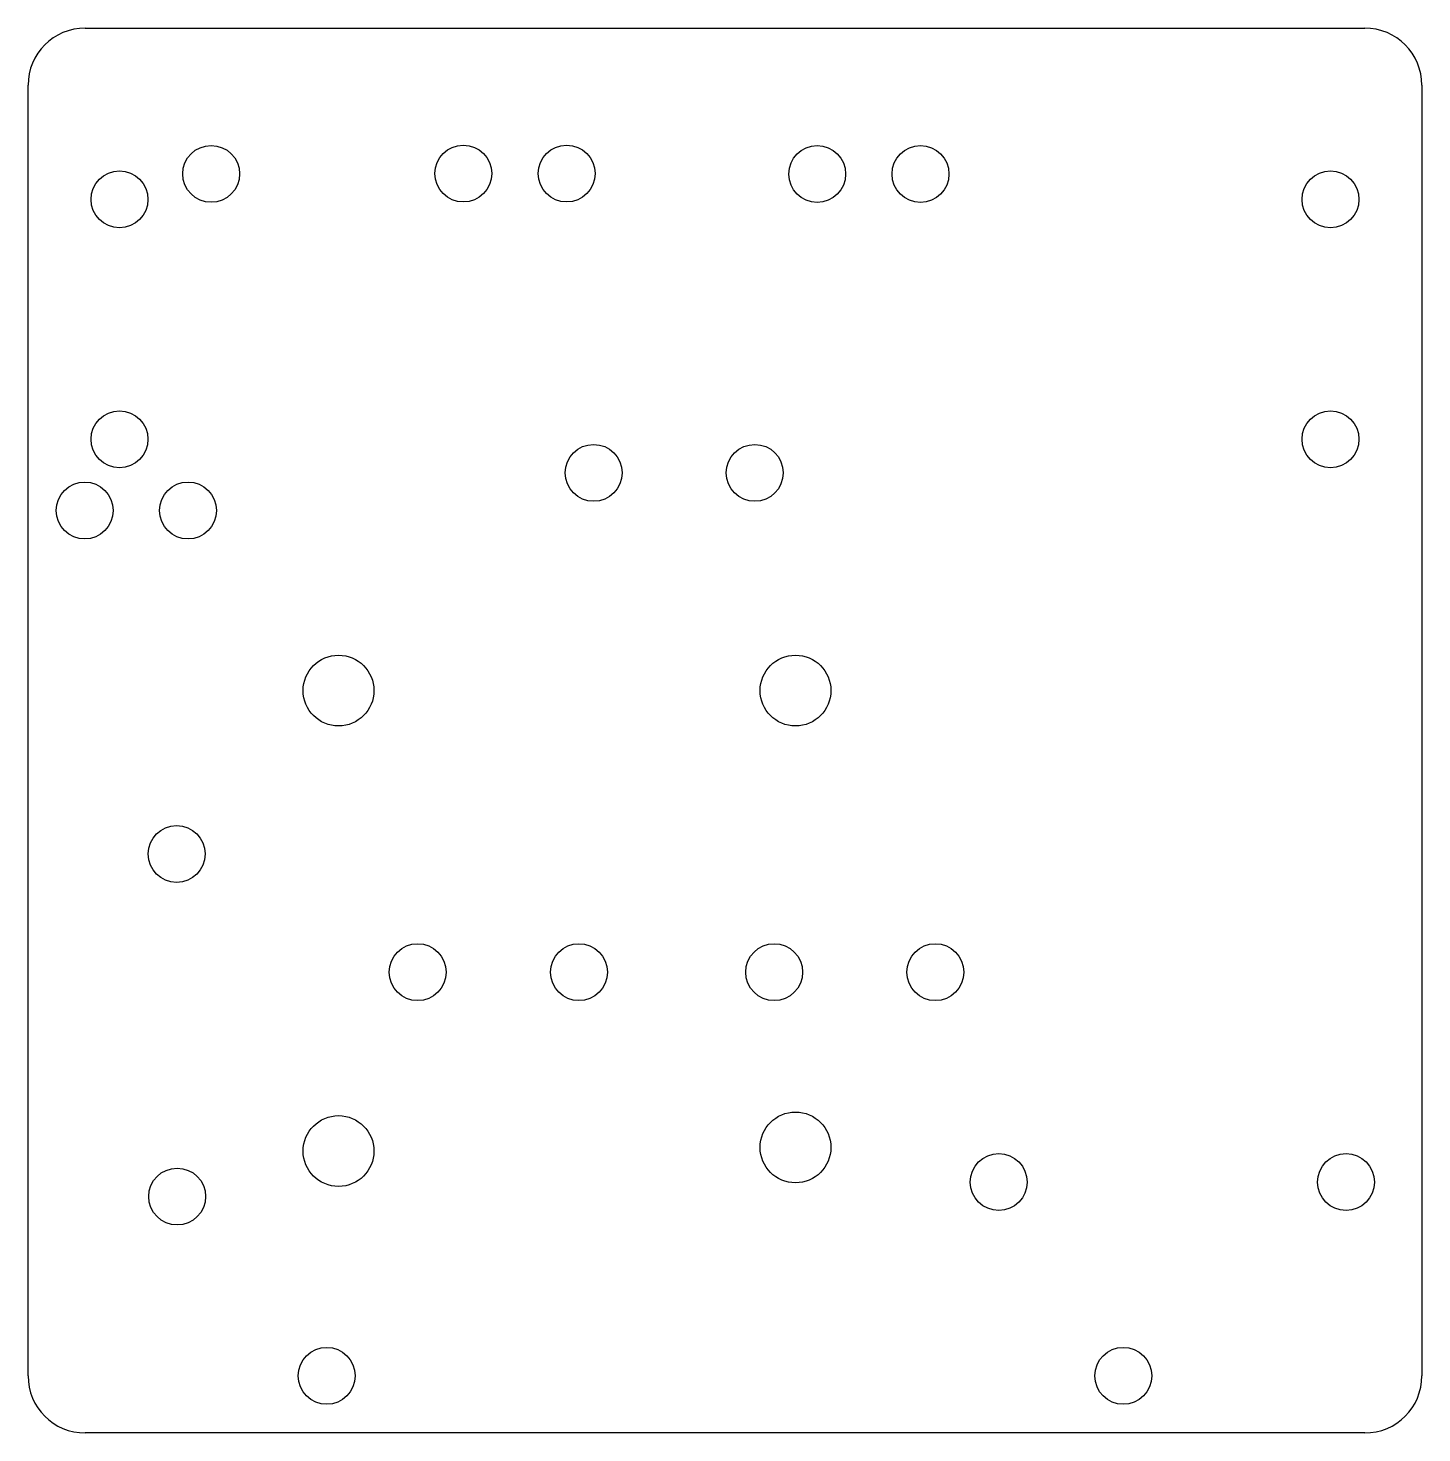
# Model space of a CAD drawing. Header units: inches. Extents: x 4.19 to 6.59, y 3.19 to 5.61.
import ezdxf

# ---------------------------------------------------------------- set-up
doc = ezdxf.new("R2010")
doc.units = ezdxf.units.IN
doc.layers.add('Default', color=7, linetype='Continuous')

msp = doc.modelspace()

# ---------------------------------------------------------------- linework, layer by layer
at = {"layer": 'Default'}
for p, q in [((4.2885, 5.6077), (6.4933, 5.6077)), ((4.1901, 3.2848), (4.1901, 5.5092)), ((6.5917, 5.5092), (6.5917, 3.2848)), ((6.4933, 3.1864), (4.2885, 3.1864))]:
    msp.add_line(p, q, dxfattribs=at)
for centre, radius in [((4.5055, 5.3564), 0.049), ((4.94, 5.357), 0.049), ((5.118, 5.357), 0.049), ((5.5498, 5.3561), 0.049), ((5.7278, 5.3561), 0.049), ((4.3476, 5.3124), 0.049), ((6.4342, 5.3124), 0.049), ((4.3476, 4.899), 0.049), ((6.4342, 4.899), 0.049), ((5.1645, 4.8411), 0.049), ((5.4422, 4.8411), 0.049), ((4.2877, 4.7762), 0.049), ((4.4657, 4.7762), 0.049), ((4.725, 4.4659), 0.061), ((5.5124, 4.4659), 0.061), ((4.446, 4.1842), 0.049), ((4.8614, 3.9805), 0.049), ((5.1392, 3.9805), 0.049), ((5.4756, 3.9805), 0.049), ((5.7533, 3.9805), 0.049), ((4.725, 3.6722), 0.061), ((5.5124, 3.6785), 0.061), ((5.8626, 3.6187), 0.049), ((6.461, 3.6187), 0.049), ((4.447, 3.5938), 0.049), ((4.7047, 3.2848), 0.049), ((6.0771, 3.2848), 0.049)]:
    msp.add_circle(centre, radius, dxfattribs=at)
for centre, start, end in [((4.2885, 5.5092), 90, 180), ((6.4933, 5.5092), 360, 90), ((4.2885, 3.2848), 180, 270), ((6.4933, 3.2848), 270, 0)]:
    msp.add_arc(centre, 0.0984, start, end, dxfattribs=at)

doc.saveas('drawing.dxf')
